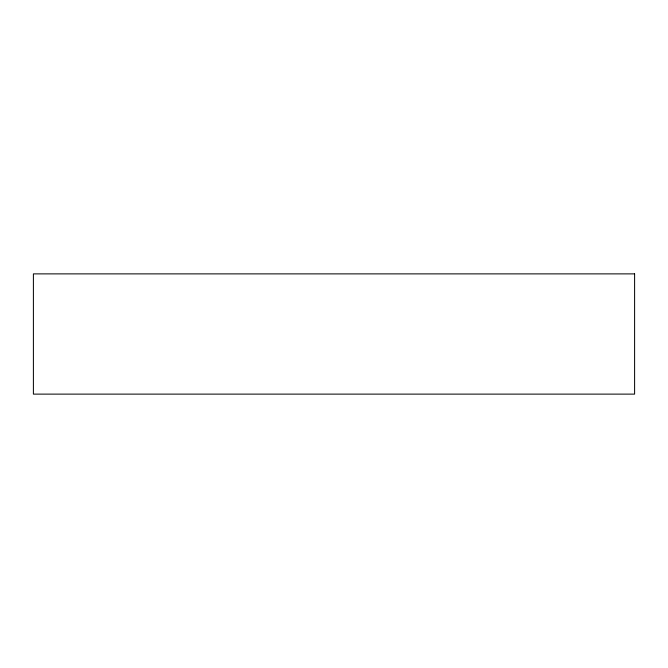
<?xml version="1.0" encoding="UTF-8"?>
<svg xmlns="http://www.w3.org/2000/svg" width="668" height="668" viewBox="0 0 668 668"><rect width="100%" height="100%" fill="white"/><g stroke="black" fill="none" stroke-linecap="round" stroke-linejoin="round"><path stroke-width="1" d="M634.6 273.88L33.4 273.88L33.4 394.12L634.6 394.12L634.6 273.88"/></g></svg>
